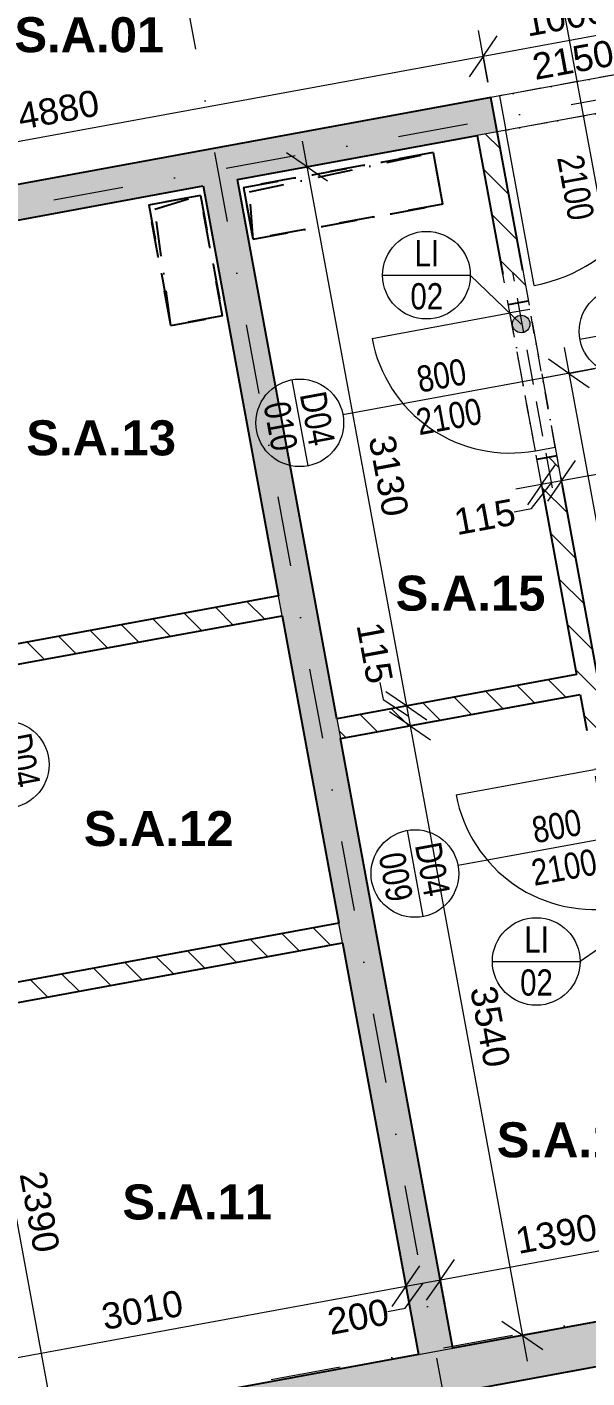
# Model space of a CAD drawing. Header units: millimetres. Extents: x -45523 to 44975, y -3459 to 74573.
# Drawn here: x 13604 to 16797, y 2770 to 10485 of the extents above; entities that cross this region are included whole.
import ezdxf

# ---------------------------------------------------------------- set-up
doc = ezdxf.new("R2010")
doc.units = ezdxf.units.MM
for name, pattern in [('HA_Dash_3mm-S1mm', [300, 200, -100]), ('HA_DashDot_10mm-S3mm', [1000, 400, -300, 0, -300]), ('HA_DashDot_2_2mm-S0_6mm', [220, 100, -60, 0, -60]), ('HA_DashDot_4mm-S1mm', [400, 200, -100, 0, -100])]:
    doc.linetypes.add(name, pattern=pattern)
for name, color, linetype, lineweight in [('A-____-____-DIMS', 9, 'Continuous', 5), ('A-____-____-DIMS-100', 9, 'Continuous', 5), ('A-AREA-____-IDEN', 9, 'Continuous', 9), ('A-DOOR-____-IDEN', 9, 'Continuous', 9), ('A-DOOR-____-MCUT', 9, 'HA_DashDot_2_2mm-S0_6mm', 9), ('A-DOOR-____-OTLN', 9, 'Continuous', 9), ('A-DOOR-FRAM-MCUT', 9, 'Continuous', 9), ('A-FLOR-____-OVHD', 9, 'HA_DashDot_4mm-S1mm', 25), ('A-GENM-____-HDLN', 9, 'HA_Dash_3mm-S1mm', 9), ('A-GENM-____-IDEN', 9, 'Continuous', 9), ('A-GENM-____-OTLN', 9, 'Continuous', 9), ('A-WALL-____-MCUT', 9, 'Continuous', 9), ('A-WALL-____-PATT', 9, 'Continuous', 25), ('I-WALL-____-MCUT', 9, 'Continuous', 25), ('S-GRID-____-OTLN', 9, 'Continuous', 5)]:
    doc.layers.add(name, color=color, linetype=linetype, lineweight=lineweight)
doc.styles.add('Arial_2', font='arial.ttf', dxfattribs={"height": 150})
doc.styles.add('Arial_3', font='arial.ttf', dxfattribs={"width": 0.8, "height": 150})
doc.styles.add('Arial_B', font='arialbd.ttf', dxfattribs={"height": 200})
doc.dimstyles.new('Inner_Dimensions', dxfattribs={"dimscale": 304.8, "dimtxt": 153.03891, "dimasz": 0.656168, "dimexe": 0.492126, "dimexo": 0.0625, "dimgap": 0.065617, "dimtad": 1, "dimdec": 0, "dimzin": 0, "dimdsep": 46, "dimtxsty": 'Arial_2', "dimblk1": 'OBLIQUE', "dimblk2": 'OBLIQUE', "dimsah": 1, "dimcen": 0.09, "dimdle": 0.492126, "dimazin": 0, "dimtfac": 1, "dimtdec": 4, "dimtix": 1, "dimtmove": 0, "dimatfit": 3, "dimfxl": 0.492126, "dimfxlon": 1, "dimtvp": 1, "dimtolj": 1, "dimtzin": 0, "dimlwd": 9, "dimlwe": 9, "dimarcsym": 2})
doc.dimstyles.new('Inner_Dimensions_1', dxfattribs={"dimscale": 304.8, "dimtxt": 153.03891, "dimasz": 0.656168, "dimexe": 0.492126, "dimexo": 0.0625, "dimgap": 0.065617, "dimtad": 1, "dimdec": 0, "dimzin": 0, "dimdsep": 46, "dimtxsty": 'Arial_2', "dimblk1": 'OBLIQUE', "dimblk2": 'OBLIQUE', "dimsah": 1, "dimcen": 0.09, "dimdle": 0.492126, "dimazin": 0, "dimtfac": 1, "dimtdec": 4, "dimtix": 1, "dimtmove": 1, "dimatfit": 3, "dimfxl": 0.492126, "dimfxlon": 1, "dimtvp": 1, "dimtolj": 1, "dimtzin": 0, "dimlwd": 9, "dimlwe": 9, "dimarcsym": 2})
doc.dimstyles.new('Inner_Dimensions_2', dxfattribs={"dimscale": 304.8, "dimtxt": 153.03891, "dimasz": 0.656168, "dimexe": 0.492126, "dimexo": 0.0625, "dimgap": 0.065617, "dimtad": 1, "dimdec": 0, "dimzin": 0, "dimdsep": 46, "dimtxsty": 'Arial_2', "dimblk1": 'OBLIQUE', "dimblk2": 'OBLIQUE', "dimsah": 1, "dimcen": 0.09, "dimdle": 0.492126, "dimazin": 0, "dimtfac": 1, "dimtdec": 4, "dimtix": 1, "dimtmove": 2, "dimatfit": 3, "dimfxl": 0.492126, "dimfxlon": 1, "dimtvp": 1, "dimtolj": 1, "dimtzin": 0, "dimlwd": 9, "dimlwe": 9, "dimarcsym": 2})
pattern_1 = [(135, (0, 0), (-106.066, -106.066), [])]

# ---------------------------------------------------------------- blocks, each defined once
blk = doc.blocks.new('HA_DR_Single_Swing_Solid - In_900x2100_SKLEP-V8-1PP_GARAZ')
at = {"layer": 'A-DOOR-____-MCUT'}
for p, q in [((-450, 100), (450, 100)), ((-450, -100), (450, -100))]:
    blk.add_line(p, q, dxfattribs=at)
at = {"layer": 'A-DOOR-____-OTLN', "lineweight": 5}
blk.add_line((450, 1000), (450, 100), dxfattribs=at)
at = {"layer": 'A-DOOR-____-OTLN'}
for p, q in [((-500, 100), (500, 100)), ((-500, -100), (500, -100))]:
    blk.add_line(p, q, dxfattribs=at)
at = {"layer": 'A-DOOR-____-OTLN', "lineweight": 5}
blk.add_arc((450, 100), 900, 90, 180, dxfattribs=at)
at = {"layer": 'A-DOOR-FRAM-MCUT'}
for p, q in [((-450, 100), (-450, -100)), ((450, -100), (450, 100))]:
    blk.add_line(p, q, dxfattribs=at)
blk = doc.blocks.new('HA_DR_Single_Swing_Solid - In_800x2100_SKLEP-V9-1PP_GARAZ')
at = {"layer": 'A-DOOR-____-MCUT'}
for p, q in [((-400, 57.5), (400, 57.5)), ((-400, -57.5), (400, -57.5))]:
    blk.add_line(p, q, dxfattribs=at)
at = {"layer": 'A-DOOR-____-OTLN', "lineweight": 5}
blk.add_line((400, 857.5), (400, 57.5), dxfattribs=at)
blk.add_arc((400, 57.5), 800, 90, 180, dxfattribs=at)
at = {"layer": 'A-DOOR-FRAM-MCUT'}
for p, q in [((-400, 57.5), (-400, -57.5)), ((400, -57.5), (400, 57.5))]:
    blk.add_line(p, q, dxfattribs=at)
blk = doc.blocks.new('TB_Porotherm KP11_5_1250mm - TB_Porotherm KP11_5_1250mm-2113159-1PP_GARAZ')
at = {"layer": 'A-GENM-____-HDLN'}
for p, q in [((-625, 57.5), (625, 57.5)), ((-625, 0), (625, 0)), ((625, -57.5), (-625, -57.5))]:
    blk.add_line(p, q, dxfattribs=at)
blk = doc.blocks.new('HA_GM_Shaft_Rectangle - Default-2321922-1PP_GARAZ')
at = {"layer": 'A-FLOR-____-OVHD'}
for p, q in [((0, -700), (0, 0)), ((0, 0), (300, 0)), ((30, -30), (300, 0)), ((300, 0), (300, -700)), ((0, -700), (30, -30)), ((300, -700), (0, -700))]:
    blk.add_line(p, q, dxfattribs=at)
blk = doc.blocks.new('HA_GM_Shaft_Rectangle - Default-2321924-1PP_GARAZ')
at = {"layer": 'A-FLOR-____-OVHD'}
for p, q in [((0, -300), (0, 0)), ((0, 0), (1100, 0)), ((30, -30), (1100, 0)), ((1100, 0), (1100, -300)), ((0, -300), (30, -30)), ((1100, -300), (0, -300))]:
    blk.add_line(p, q, dxfattribs=at)
blk = doc.blocks.new('HA_TAG_Door_TypeMark_wDimensions - Scale100_Right with Bouble-921054-1PP_GARAZ')
at = {"layer": 'A-DOOR-____-IDEN'}
for p, q in [((0, 5), (0, -11)), ((-2.5, -13.5), (2.5, -13.5))]:
    blk.add_line(p, q, dxfattribs=at)
blk.add_circle((0, -13.5), 2.5, dxfattribs=at)
blk = doc.blocks.new('HA_TAG_Door_TypeMark_wDimensions - Scale100_Left with Bouble-921058-1PP_GARAZ')
at = {"layer": 'A-DOOR-____-IDEN'}
for p, q in [((-2.5, 13.5), (2.5, 13.5)), ((0, -5), (0, 11))]:
    blk.add_line(p, q, dxfattribs=at)
blk.add_circle((0, 13.5), 2.5, dxfattribs=at)
blk = doc.blocks.new('DIMBLOCK295-1PP_GARAZ')
at = {"layer": 'A-____-____-DIMS-100', "lineweight": 9}
for p, q in [((15737, 3441.5), (15791.3, 3146.5)), ((15764.2, 3294), (15737, 3441.5)), ((15764.2, 3294), (15844.4, 3410.5)), ((12803.9, 2749.3), (15764.2, 3294)), ((15764.2, 3294), (15683.9, 3177.6)), ((12776.7, 2896.8), (12831, 2601.7)), ((12803.9, 2749.3), (12776.7, 2896.8)), ((12803.9, 2749.3), (12884.1, 2865.7)), ((12803.9, 2749.3), (12723.6, 2632.8))]:
    blk.add_line(p, q, dxfattribs=at)
at = {"layer": 'A-____-____-DIMS-100', "color": 0, "lineweight": 9, "insert": (14018.2, 3191.1), "char_height": 150, "width": 553.765, "attachment_point": 1, "rotation": 10.42709, "line_spacing_factor": 0.941778, "style": 'Arial_2'}
blk.add_mtext('3010', dxfattribs=at)
blk = doc.blocks.new('_Oblique')
at = {"color": 0, "linetype": 'ByBlock', "lineweight": -2}
blk.add_line((-0.5, -0.5), (0.5, 0.5), dxfattribs=at)
blk = doc.blocks.new('DIMBLOCK296-1PP_GARAZ')
at = {"layer": 'A-____-____-DIMS-100', "lineweight": 9}
for p, q in [((15933.7, 3477.7), (15988, 3182.7)), ((15960.9, 3330.2), (15933.7, 3477.7)), ((15737, 3441.5), (15791.3, 3146.5)), ((15764.2, 3294), (15737, 3441.5)), ((15764.2, 3294), (15844.4, 3410.5)), ((15960.9, 3330.2), (16041.1, 3446.7)), ((15764.2, 3294), (15960.9, 3330.2)), ((15960.9, 3330.2), (15880.6, 3213.8)), ((15764.2, 3294), (15683.9, 3177.6)), ((15759.5, 3168), (15862.5, 3312.1)), ((15661.1, 3149.9), (15759.5, 3168))]:
    blk.add_line(p, q, dxfattribs=at)
at = {"layer": 'A-____-____-DIMS-100', "color": 0, "lineweight": 9, "insert": (15306.8, 3163), "char_height": 150, "width": 415.324, "attachment_point": 1, "rotation": 10.42709, "line_spacing_factor": 0.941778, "style": 'Arial_2'}
blk.add_mtext('200', dxfattribs=at)
blk = doc.blocks.new('DIMBLOCK297-1PP_GARAZ')
at = {"layer": 'A-____-____-DIMS-100', "lineweight": 9}
for p, q in [((17300.8, 3729.3), (17355.1, 3434.3)), ((17327.9, 3581.8), (17300.8, 3729.3)), ((17327.9, 3581.8), (17408.2, 3698.2)), ((15960.9, 3330.2), (17327.9, 3581.8)), ((17327.9, 3581.8), (17247.7, 3465.3)), ((15933.7, 3477.7), (15988, 3182.7)), ((15960.9, 3330.2), (15933.7, 3477.7)), ((15960.9, 3330.2), (16041.1, 3446.7)), ((15960.9, 3330.2), (15880.6, 3213.8))]:
    blk.add_line(p, q, dxfattribs=at)
at = {"layer": 'A-____-____-DIMS-100', "color": 0, "lineweight": 9, "insert": (16378.6, 3625.4), "char_height": 150, "width": 553.765, "attachment_point": 1, "rotation": 10.42709, "line_spacing_factor": 0.941778, "style": 'Arial_2'}
blk.add_mtext('1390', dxfattribs=at)
blk = doc.blocks.new('DIMBLOCK333-1PP_GARAZ')
at = {"layer": 'A-____-____-DIMS-100', "lineweight": 9}
for p, q in [((13322.6, 4871.6), (13206.1, 4951.9)), ((13470.1, 4898.8), (13175, 4844.5)), ((13322.6, 4871.6), (13470.1, 4898.8)), ((13322.6, 4871.6), (13755.1, 2521.1)), ((13322.6, 4871.6), (13439, 4791.4)), ((13902.6, 2548.2), (13607.6, 2493.9)), ((13755.1, 2521.1), (13638.7, 2601.3)), ((13755.1, 2521.1), (13902.6, 2548.2)), ((13755.1, 2521.1), (13871.6, 2440.8))]:
    blk.add_line(p, q, dxfattribs=at)
at = {"layer": 'A-____-____-DIMS-100', "color": 0, "lineweight": 9, "insert": (13708.3, 3962.1), "char_height": 150, "width": 553.765, "attachment_point": 1, "rotation": 280.42709, "line_spacing_factor": 0.941778, "style": 'Arial_2'}
blk.add_mtext('2390', dxfattribs=at)
blk = doc.blocks.new('DIMBLOCK349-1PP_GARAZ')
at = {"layer": 'A-____-____-DIMS-100', "lineweight": 9}
for p, q in [((15173.6, 9833.6), (15767.2, 6607.7)), ((15200.7, 9686), (15084.3, 9766.3)), ((15348.2, 9713.2), (15053.2, 9658.9)), ((15200.7, 9686), (15348.2, 9713.2)), ((15200.7, 9686), (15317.2, 9605.8)), ((15914.7, 6634.9), (15619.7, 6580.6)), ((15767.2, 6607.7), (15650.7, 6688)), ((15767.2, 6607.7), (15914.7, 6634.9)), ((15767.2, 6607.7), (15883.6, 6527.5))]:
    blk.add_line(p, q, dxfattribs=at)
at = {"layer": 'A-____-____-DIMS-100', "color": 0, "lineweight": 9, "insert": (15698.9, 8165.1), "char_height": 150, "width": 553.765, "attachment_point": 1, "rotation": 280.42709, "line_spacing_factor": 0.941778, "style": 'Arial_2'}
blk.add_mtext('3130', dxfattribs=at)
blk = doc.blocks.new('DIMBLOCK350-1PP_GARAZ')
at = {"layer": 'A-____-____-DIMS-100', "lineweight": 9}
for p, q in [((15616.6, 6742.4), (15634.7, 6644.1)), ((15914.7, 6634.9), (15619.7, 6580.6)), ((15634.7, 6644.1), (15777.6, 6551.2)), ((15767.2, 6607.7), (15650.7, 6688)), ((15767.2, 6607.7), (15914.7, 6634.9)), ((15788, 6494.6), (15671.6, 6574.9)), ((15767.2, 6607.7), (15788, 6494.6)), ((15767.2, 6607.7), (15883.6, 6527.5)), ((15935.5, 6521.8), (15640.5, 6467.5)), ((15788, 6494.6), (15935.5, 6521.8)), ((15788, 6494.6), (15904.5, 6414.4))]:
    blk.add_line(p, q, dxfattribs=at)
at = {"layer": 'A-____-____-DIMS-100', "color": 0, "lineweight": 9, "insert": (15629.7, 7096.8), "char_height": 150, "width": 415.324, "attachment_point": 1, "rotation": 280.42709, "line_spacing_factor": 0.941778, "style": 'Arial_2'}
blk.add_mtext('115', dxfattribs=at)
blk = doc.blocks.new('DIMBLOCK351-1PP_GARAZ')
at = {"layer": 'A-____-____-DIMS-100', "lineweight": 9}
for p, q in [((15788, 6494.6), (15671.6, 6574.9)), ((15935.5, 6521.8), (15640.5, 6467.5)), ((15788, 6494.6), (15935.5, 6521.8)), ((15788, 6494.6), (16455.8, 2865.6)), ((15788, 6494.6), (15904.5, 6414.4)), ((16428.7, 3013.1), (16312.2, 3093.3)), ((16576.2, 3040.2), (16281.2, 2985.9)), ((16428.7, 3013.1), (16576.2, 3040.2)), ((16428.7, 3013.1), (16545.1, 2932.8))]:
    blk.add_line(p, q, dxfattribs=at)
at = {"layer": 'A-____-____-DIMS-100', "color": 0, "lineweight": 9, "insert": (16277.8, 5019.6), "char_height": 150, "width": 553.765, "attachment_point": 1, "rotation": 280.42709, "line_spacing_factor": 0.941778, "style": 'Arial_2'}
blk.add_mtext('3540', dxfattribs=at)
blk = doc.blocks.new('DIMBLOCK365-1PP_GARAZ')
at = {"layer": 'A-____-____-DIMS-100', "lineweight": 9}
for p, q in [((17883.4, 7967.1), (17829.1, 8262.1)), ((17856.3, 8114.6), (17936.5, 8231.1)), ((17856.3, 8114.6), (16651.5, 7892.9)), ((17856.3, 8114.6), (17776, 7998.2)), ((17856.3, 8114.6), (17883.4, 7967.1)), ((16678.6, 7745.4), (16624.3, 8040.4)), ((16651.5, 7892.9), (16731.7, 8009.3)), ((16651.5, 7892.9), (16571.2, 7776.5)), ((16651.5, 7892.9), (16678.6, 7745.4))]:
    blk.add_line(p, q, dxfattribs=at)
at = {"layer": 'A-____-____-DIMS-100', "color": 0, "lineweight": 9, "insert": (16988.1, 8173.2), "char_height": 150, "width": 553.765, "attachment_point": 1, "rotation": 10.42709, "line_spacing_factor": 0.941778, "style": 'Arial_2'}
blk.add_mtext('1225', dxfattribs=at)
blk = doc.blocks.new('DIMBLOCK366-1PP_GARAZ')
at = {"layer": 'A-____-____-DIMS-100', "lineweight": 9}
for p, q in [((16678.6, 7745.4), (16624.3, 8040.4)), ((16565.5, 7724.6), (16511.2, 8019.6)), ((16538.4, 7872.1), (16618.6, 7988.5)), ((16651.5, 7892.9), (16731.7, 8009.3)), ((16651.5, 7892.9), (16390.9, 7844.9)), ((16538.4, 7872.1), (16458.1, 7755.6)), ((16480.8, 7735), (16594.9, 7882.5)), ((16538.4, 7872.1), (16565.5, 7724.6)), ((16651.5, 7892.9), (16571.2, 7776.5)), ((16651.5, 7892.9), (16678.6, 7745.4)), ((16382.4, 7716.9), (16480.8, 7735))]:
    blk.add_line(p, q, dxfattribs=at)
at = {"layer": 'A-____-____-DIMS-100', "color": 0, "lineweight": 9, "insert": (16028.1, 7730), "char_height": 150, "width": 415.324, "attachment_point": 1, "rotation": 10.42709, "line_spacing_factor": 0.941778, "style": 'Arial_2'}
blk.add_mtext('115', dxfattribs=at)
blk = doc.blocks.new('DIMBLOCK383-1PP_GARAZ')
at = {"layer": 'A-____-____-DIMS-100', "lineweight": 9}
for p, q in [((16667, 8654.4), (17173.8, 5900.6)), ((16694.1, 8506.9), (16577.7, 8587.1)), ((16841.7, 8534), (16546.6, 8479.7)), ((16694.1, 8506.9), (16841.7, 8534)), ((16694.1, 8506.9), (16810.6, 8426.6)), ((17173.8, 5900.6), (17057.3, 5980.9)), ((17321.3, 5927.8), (17026.2, 5873.5)), ((17173.8, 5900.6), (17321.3, 5927.8)), ((17173.8, 5900.6), (17290.2, 5820.4))]:
    blk.add_line(p, q, dxfattribs=at)
at = {"layer": 'A-____-____-DIMS-100', "color": 0, "lineweight": 9, "insert": (17103.4, 7469.5), "char_height": 150, "width": 553.765, "attachment_point": 1, "rotation": 280.42709, "line_spacing_factor": 0.941778, "style": 'Arial_2'}
blk.add_mtext('2650', dxfattribs=at)
blk = doc.blocks.new('DIMBLOCK388-1PP_GARAZ')
at = {"layer": 'A-____-____-DIMS-100', "lineweight": 9}
for p, q in [((17216, 10350.7), (17161.7, 10645.7)), ((17188.8, 10498.2), (17269.1, 10614.7)), ((17188.8, 10498.2), (16205.4, 10317.2)), ((17188.8, 10498.2), (17108.6, 10381.8)), ((17188.8, 10498.2), (17216, 10350.7)), ((16232.5, 10169.7), (16178.2, 10464.8)), ((16205.4, 10317.2), (16285.6, 10433.7)), ((16205.4, 10317.2), (16125.1, 10200.8)), ((16205.4, 10317.2), (16232.5, 10169.7))]:
    blk.add_line(p, q, dxfattribs=at)
at = {"layer": 'A-____-____-DIMS-100', "color": 0, "lineweight": 9, "insert": (16431.3, 10577.1), "char_height": 150, "width": 553.765, "attachment_point": 1, "rotation": 10.42709, "line_spacing_factor": 0.941778, "style": 'Arial_2'}
blk.add_mtext('1000', dxfattribs=at)
blk = doc.blocks.new('DIMBLOCK389-1PP_GARAZ')
at = {"layer": 'A-____-____-DIMS-100', "lineweight": 9}
for p, q in [((16232.5, 10169.7), (16178.2, 10464.8)), ((16205.4, 10317.2), (16285.6, 10433.7)), ((16205.4, 10317.2), (11405.9, 9434)), ((16205.4, 10317.2), (16125.1, 10200.8)), ((16205.4, 10317.2), (16232.5, 10169.7)), ((11433.1, 9286.5), (11378.8, 9581.5)), ((11405.9, 9434), (11486.2, 9550.5)), ((11405.9, 9434), (11325.7, 9317.6)), ((11405.9, 9434), (11433.1, 9286.5))]:
    blk.add_line(p, q, dxfattribs=at)
at = {"layer": 'A-____-____-DIMS-100', "color": 0, "lineweight": 9, "insert": (13539.9, 10045.1), "char_height": 150, "width": 553.765, "attachment_point": 1, "rotation": 10.42709, "line_spacing_factor": 0.941778, "style": 'Arial_2'}
blk.add_mtext('4880', dxfattribs=at)
blk = doc.blocks.new('HA_TAG_GM_Products - Generic-588599-1PP_GARAZ')
at = {"layer": 'A-GENM-____-IDEN'}
blk.add_line((-2.5, 0), (2.5, 0), dxfattribs=at)
blk.add_circle((0, 0), 2.5, dxfattribs=at)

msp = doc.modelspace()

# ---------------------------------------------------------------- hatches: boundary and pattern name
at = {"layer": 'A-GENM-____-IDEN'}
h = msp.add_hatch(color=256, dxfattribs=at)
edge = h.paths.add_edge_path()
edge.add_arc((16422.2, 8788.6), 50, 0, 360)
at = {"layer": 'A-WALL-____-PATT', "lineweight": 9}
h = msp.add_hatch(color=256, dxfattribs=at)
h.paths.add_polyline_path([(6740.1, 8129.1), (10501.9, 8821.4), (10465.7, 9018.1), (6703.9, 8325.8)])
h.paths.add_polyline_path([(11485.4, 9002.3), (16284.8, 9885.5), (16248.6, 10082.2), (11449.2, 9199)])
h.paths.add_polyline_path([(17268.3, 10066.5), (21617.2, 10866.8), (21631.2, 11072.8), (17232.1, 10263.2)])
at = {"layer": 'A-WALL-____-PATT', "lineweight": 5}
h = msp.add_hatch(dxfattribs=at)
h.set_pattern_fill('FP_2', color=256, style=0, pattern_type=2)
h.set_pattern_definition(pattern_1)
h.paths.add_polyline_path([(17399.7, 3191.8), (17512.8, 3212.6), (17104.7, 5430.3), (16991.6, 5409.5)])
h.paths.add_polyline_path([(16828.7, 6294.7), (16941.8, 6315.5), (16625.1, 8036.6), (16512, 8015.8), (16759, 6673.3)])
h.paths.add_polyline_path([(16349.1, 8900.9), (16462.2, 8921.7), (16284.8, 9885.5), (16171.7, 9864.7), (16250.7, 9435.4)])
at = {"layer": 'A-WALL-____-PATT', "lineweight": 9}
for points in [[(15835.9, 2904), (16032.6, 2940.2), (14804.7, 9613.2), (14608, 9577), (15403.4, 5254.5)], [(-208.7, -302.8), (21379.3, 3669.9), (21396.8, 3927.3), (-253.9, -56.9)]]:
    msp.add_hatch(color=256, dxfattribs=at).paths.add_polyline_path(points)
at = {"layer": 'A-WALL-____-PATT', "lineweight": 5}
h = msp.add_hatch(dxfattribs=at)
h.set_pattern_fill('FP_2', color=256, style=0, pattern_type=2)
h.set_pattern_definition(pattern_1)
h.paths.add_polyline_path([(12099.2, 6578.4), (15059.5, 7123.2), (15038.7, 7236.3), (12078.4, 6691.5)])
h = msp.add_hatch(dxfattribs=at)
h.set_pattern_fill('FP_2', color=256, style=0, pattern_type=2)
h.set_pattern_definition(pattern_1)
h.paths.add_polyline_path([(15391.9, 6421.7), (16759, 6673.3), (16738.2, 6786.4), (15371.1, 6534.8)])
h = msp.add_hatch(dxfattribs=at)
h.set_pattern_fill('FP_2', color=256, style=0, pattern_type=2)
h.set_pattern_definition(pattern_1)
h.paths.add_polyline_path([(10722, 4393.1), (10903.9, 4426.5), (10883.1, 4539.6), (10701.2, 4506.2)])
h.paths.add_polyline_path([(11789.1, 4589.4), (15403.4, 5254.5), (15382.6, 5367.6), (11768.3, 4702.5)])

# ---------------------------------------------------------------- linework, layer by layer
at = {"layer": 'A-FLOR-____-OVHD'}
for p, q in [((14838.3, 9568.5), (15920.1, 9767.6)), ((15920.1, 9767.6), (14838.3, 9568.5)), ((15920.1, 9767.6), (15974.4, 9472.5)), ((15974.4, 9472.5), (15920.1, 9767.6)), ((14892.6, 9273.5), (14838.3, 9568.5)), ((14838.3, 9568.5), (14892.6, 9273.5)), ((14297.4, 9469), (14592.4, 9523.3)), ((14592.4, 9523.3), (14297.4, 9469)), ((14592.4, 9523.3), (14719.1, 8834.8)), ((14719.1, 8834.8), (14592.4, 9523.3)), ((14424.1, 8780.5), (14297.4, 9469)), ((14297.4, 9469), (14424.1, 8780.5)), ((15974.4, 9472.5), (14892.6, 9273.5)), ((14892.6, 9273.5), (15974.4, 9472.5)), ((14719.1, 8834.8), (14424.1, 8780.5)), ((14424.1, 8780.5), (14719.1, 8834.8))]:
    msp.add_line(p, q, dxfattribs=at)
at = {"layer": 'A-GENM-____-IDEN'}
for p, q in [((16422.2, 8788.6), (16131.8, 9067.4)), ((17056.4, 5355.9), (16757.7, 5148.6))]:
    msp.add_line(p, q, dxfattribs=at)
msp.add_circle((16422.2, 8788.6), 50, dxfattribs=at)
at = {"layer": 'A-WALL-____-MCUT'}
for p, q in [((16284.8, 9885.5), (16171.7, 9864.7)), ((15059.5, 7123.2), (15038.7, 7236.3)), ((15371.1, 6534.8), (15391.9, 6421.7)), ((15403.4, 5254.5), (15382.6, 5367.6)), ((15835.9, 2904), (16032.6, 2940.2))]:
    msp.add_line(p, q, dxfattribs=at)
at = {"layer": 'A-WALL-____-MCUT', "lineweight": 25}
for p, q in [((-208.7, -302.8), (21379.3, 3669.9)), ((17399.7, 3191.8), (16032.6, 2940.2)), ((15835.9, 2904), (11154.5, 2042.5))]:
    msp.add_line(p, q, dxfattribs=at)
at = {"layer": 'I-WALL-____-MCUT'}
for p, q in [((16248.6, 10082.2), (11449.2, 9199)), ((16430.5, 9093.9), (16248.6, 10082.2)), ((14804.7, 9613.2), (16171.7, 9864.7)), ((16171.7, 9864.7), (16317.4, 9073.1)), ((11647.7, 9032.2), (14608, 9577)), ((14608, 9577), (15038.7, 7236.3)), ((15371.1, 6534.8), (14804.7, 9613.2)), ((16349.1, 8900.9), (16462.2, 8921.7)), ((16625.1, 8036.6), (16512, 8015.8)), ((16543.6, 7843.6), (16738.2, 6786.4)), ((16910.1, 6487.6), (16656.7, 7864.4)), ((15038.7, 7236.3), (12078.4, 6691.5)), ((12099.2, 6578.4), (15059.5, 7123.2)), ((15059.5, 7123.2), (15382.6, 5367.6)), ((16738.2, 6786.4), (15371.1, 6534.8)), ((15391.9, 6421.7), (16759, 6673.3)), ((16759, 6673.3), (16797, 6466.8)), ((16032.6, 2940.2), (15391.9, 6421.7)), ((15382.6, 5367.6), (12422.3, 4822.9)), ((11961.2, 4621.1), (15403.4, 5254.5)), ((15403.4, 5254.5), (15835.9, 2904))]:
    msp.add_line(p, q, dxfattribs=at)
at = {"layer": 'S-GRID-____-OTLN', "linetype": 'HA_DashDot_10mm-S3mm', "lineweight": 9}
for p, q in [((16194.8, 1506.2), (13619, 15503.8)), ((23001.5, 11197.8), (-4917.8, 6060)), ((24241.2, 4460.9), (-1554.1, -286))]:
    msp.add_line(p, q, dxfattribs=at)

# ---------------------------------------------------------------- block references
at = {"layer": 'A-DOOR-____-IDEN'}
for name, p, xscale, yscale, zscale, rotation in [('HA_TAG_Door_TypeMark_wDimensions - Scale100_Right with Bouble-921054-1PP_GARAZ', (16758.4, 10074.4), 99.99999999999991, 99.99999999999991, 99.99999999999991, 10.4270886610821), ('HA_TAG_Door_TypeMark_wDimensions - Scale100_Right with Bouble-921054-1PP_GARAZ', (16487.1, 8468.7), 99.99999999999993, 99.99999999999993, 99.99999999999993, 280.427088661082), ('HA_TAG_Door_TypeMark_wDimensions - Scale100_Left with Bouble-921058-1PP_GARAZ', (12151.4, 6028.8), 99.99999999999993, 99.99999999999993, 99.99999999999993, 280.427088661082), ('HA_TAG_Door_TypeMark_wDimensions - Scale100_Right with Bouble-921054-1PP_GARAZ', (17143.7, 5895.1), 99.99999999999993, 99.99999999999993, 99.99999999999993, 280.427088661082)]:
    msp.add_blockref(name, p, dxfattribs=dict(at, xscale=xscale, yscale=yscale, zscale=zscale, rotation=rotation))
at = {"layer": 'A-DOOR-____-OTLN'}
for name, p, rotation in [('HA_DR_Single_Swing_Solid - In_900x2100_SKLEP-V8-1PP_GARAZ', (16758.4, 10074.4), 190.4270886610822), ('HA_DR_Single_Swing_Solid - In_800x2100_SKLEP-V9-1PP_GARAZ', (16487.1, 8468.7), 100.4270886610821), ('HA_DR_Single_Swing_Solid - In_800x2100_SKLEP-V9-1PP_GARAZ', (16966.7, 5862.5), 100.4270886610821)]:
    msp.add_blockref(name, p, dxfattribs=dict(at, rotation=rotation))
at = {"layer": 'A-FLOR-____-OVHD', "rotation": 10.42708866108199}
for name, p in [('HA_GM_Shaft_Rectangle - Default-2321924-1PP_GARAZ', (14838.3, 9568.5)), ('HA_GM_Shaft_Rectangle - Default-2321922-1PP_GARAZ', (14297.4, 9469))]:
    msp.add_blockref(name, p, dxfattribs=at)
at = {"layer": 'A-GENM-____-IDEN', "xscale": 99.99999999999993, "yscale": 99.99999999999993, "zscale": 99.99999999999993}
for p in [(15881.8, 9067.4), (16507.7, 5148.6)]:
    msp.add_blockref('HA_TAG_GM_Products - Generic-588599-1PP_GARAZ', p, dxfattribs=at)
at = {"layer": 'A-GENM-____-OTLN', "rotation": 100.4270886610817}
msp.add_blockref('TB_Porotherm KP11_5_1250mm - TB_Porotherm KP11_5_1250mm-2113159-1PP_GARAZ', (16487.1, 8468.7), dxfattribs=at)

# ---------------------------------------------------------------- texts
at = {"layer": 'A-AREA-____-IDEN', "lineweight": 5, "char_height": 200, "width": 1058.227, "attachment_point": 1, "style": 'Arial_B'}
for s, insert in [('S.A.01', (13531.8, 10540.6)), ('S.A.13', (13599.4, 8238.9)), ('S.A.15', (15706.2, 7351.8)), ('S.A.12', (13927.5, 6007.7)), ('S.A.16', (16282.5, 4230.2)), ('S.A.11', (14147.3, 3875.3))]:
    msp.add_mtext(s, dxfattribs=dict(at, insert=insert))
at = {"layer": 'A-DOOR-____-IDEN', "lineweight": 5, "char_height": 150, "attachment_point": 1}
for s, insert, width, rotation, style in [('2150', (16474.6, 10329.5), 577.215, 10.42709, 'Arial_2'), ('2100', (16773.7, 9764.9), 461.772, 280.42709, 'Arial_3'), ('800', (15816.5, 8543.8), 346.329, 10.42709, 'Arial_3'), ('010', (15099.2, 8356.2), 346.329, 280.42709, 'Arial_3'), ('D04', (15306.3, 8413.7), 378.396, 280.42709, 'Arial_3'), ('2100', (15812.7, 8301), 461.772, 10.42709, 'Arial_3'), ('D04', (13626, 6462.3), 378.396, 280.42709, 'Arial_3'), ('800', (16473.1, 5970.2), 346.329, 10.42709, 'Arial_3'), ('D04', (15962.9, 5840), 378.396, 280.42709, 'Arial_3'), ('2100', (16469.4, 5727.4), 461.772, 10.42709, 'Arial_3'), ('009', (15755.8, 5782.5), 346.329, 280.42709, 'Arial_3')]:
    msp.add_mtext(s, dxfattribs=dict(at, insert=insert, width=width, rotation=rotation, style=style))
at = {"layer": 'A-GENM-____-IDEN', "lineweight": 5, "char_height": 150, "attachment_point": 1, "style": 'Arial_3'}
for s, insert, width in [('LI', (15814.2, 9267.6), 173.164), ('02', (15790.2, 9022.1), 230.886), ('LI', (16440.1, 5348.8), 173.164), ('02', (16416.1, 5103.4), 230.886)]:
    msp.add_mtext(s, dxfattribs=dict(at, insert=insert, width=width))

# ---------------------------------------------------------------- dimensions: what is measured, and where the dimension line sits
at = {"layer": 'A-____-____-DIMS', "lineweight": 9}
for base, p1, p2, angle, override, picture, middle in [((16205.4, 10317.2), (17216, 10350.7), (16232.5, 10169.7), 10.42709, {"dimpost": '<>', "dimfxl": 1000}, 'DIMBLOCK388-1PP_GARAZ', (16679.6, 10502.7)), ((11405.9, 9434), (16232.5, 10169.7), (11433.1, 9286.5), 10.42709, {"dimpost": '<>', "dimfxl": 4880}, 'DIMBLOCK389-1PP_GARAZ', (13788.2, 9970.6)), ((17173.8, 5900.6), (16841.7, 8534), (17321.3, 5927.8), 280.42709, {"dimpost": '<>', "dimfxl": 2650}, 'DIMBLOCK383-1PP_GARAZ', (17028.9, 7221.2)), ((16651.5, 7892.9), (17883.4, 7967.1), (16678.6, 7745.4), 10.42709, {"dimpost": '<>', "dimfxl": 1225}, 'DIMBLOCK365-1PP_GARAZ', (17236.4, 8098.7)), ((16428.7, 3013.1), (15935.5, 6521.8), (16576.2, 3040.2), 280.42709, {"dimpost": '<>', "dimfxl": 3540}, 'DIMBLOCK351-1PP_GARAZ', (16203.4, 4771.4)), ((13755.1, 2521.1), (13470.1, 4898.8), (13902.6, 2548.2), 280.42709, {"dimpost": '<>', "dimfxl": 2390}, 'DIMBLOCK333-1PP_GARAZ', (13633.9, 3713.8)), ((17327.9, 3581.8), (15933.7, 3477.7), (17300.8, 3729.3), 10.42709, {"dimpost": '<>', "dimfxl": 1390}, 'DIMBLOCK297-1PP_GARAZ', (16626.9, 3551)), ((15764.2, 3294), (12776.7, 2896.8), (15737, 3441.5), 10.42709, {"dimpost": '<>', "dimfxl": 3010}, 'DIMBLOCK295-1PP_GARAZ', (14266.5, 3116.7))]:
    dim = msp.add_linear_dim(base=base, p1=p1, p2=p2, angle=angle, dimstyle='Inner_Dimensions', override=override, dxfattribs=at)
    dim.commit()
    dim.dimension.update_dxf_attribs({"geometry": picture, "text_midpoint": middle})
for base, p1, p2, angle, dimstyle, override, picture, middle, turn in [((15767.2, 6607.7), (15348.2, 9713.2), (15914.7, 6634.9), 280.42709, 'Inner_Dimensions_2', {"dimpost": '<>', "dimfxl": 3130}, 'DIMBLOCK349-1PP_GARAZ', (15650.7, 7874.7), 280.42709), ((16538.4, 7872.1), (16678.6, 7745.4), (16565.5, 7724.6), 10.42709, 'Inner_Dimensions_1', {"dimpost": '<>', "dimfxl": 115}, 'DIMBLOCK366-1PP_GARAZ', (16250.4, 7669.2), 10.42709), ((15788, 6494.6), (15914.7, 6634.9), (15935.5, 6521.8), 280.42709, 'Inner_Dimensions_1', {"dimpost": '<>', "dimfxl": 115}, 'DIMBLOCK350-1PP_GARAZ', (15568.9, 6874.4), 280.42709), ((15960.9, 3330.2), (15737, 3441.5), (15933.7, 3477.7), 10.42709, 'Inner_Dimensions_1', {"dimpost": '<>', "dimfxl": 200}, 'DIMBLOCK296-1PP_GARAZ', (15529.2, 3102.3), 10.42709)]:
    dim = msp.add_linear_dim(base=base, p1=p1, p2=p2, angle=angle, dimstyle=dimstyle, override=override, dxfattribs=at)
    dim.commit()
    dim.dimension.update_dxf_attribs({"geometry": picture, "text_midpoint": middle, "dimtype": 160, "text_rotation": turn})

doc.saveas('drawing.dxf')
